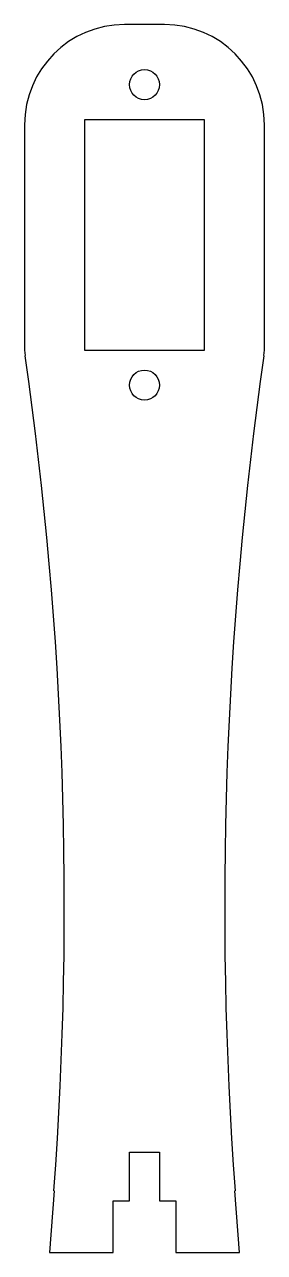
# Model space of a CAD drawing. Header units: millimetres. Extents: x -12 to 12, y -125 to -2.
import ezdxf

# ---------------------------------------------------------------- set-up
doc = ezdxf.new("R2010")
doc.units = ezdxf.units.MM

msp = doc.modelspace()

# ---------------------------------------------------------------- linework, layer by layer
at = {"color": 7, "linetype": 'Continuous', "lineweight": 25}
for p, q in [((2, -2.5), (-2, -2.5)), ((-6, -12), (-6, -35)), ((6, -12), (-6, -12)), ((6, -35), (6, -12)), ((-12, -12.5), (-12, -35)), ((12, -35), (12, -12.5)), ((-12, -35), (-11.92, -35.56)), ((-6, -35), (6, -35)), ((11.92, -35.56), (12, -35)), ((-1.5, -119.95), (-1.5, -115.1)), ((-1.5, -115.1), (1.5, -115.1)), ((1.5, -115.1), (1.5, -119.95)), ((-9.05, -118.95), (-9.5, -125.1)), ((-3.12, -125.1), (-3.12, -119.95)), ((-3.12, -119.95), (-1.5, -119.95)), ((1.5, -119.95), (3.12, -119.95)), ((3.12, -119.95), (3.12, -125.1)), ((9.5, -125.1), (9.05, -118.95)), ((-9.5, -125.1), (-3.12, -125.1)), ((3.12, -125.1), (9.5, -125.1))]:
    msp.add_line(p, q, dxfattribs=at)
for centre in [(0, -8.5), (0, -38.5)]:
    msp.add_circle(centre, 1.5, dxfattribs=at)
for centre, radius, start, end in [((-2, -12.5), 10, 90, 180), ((2, -12.5), 10, 360, 90), ((-398.02, -90.59), 390, 355.8296, 8.111), ((398.02, -90.59), 390, 171.889, 184.1704)]:
    msp.add_arc(centre, radius, start, end, dxfattribs=at)

doc.saveas('drawing.dxf')
